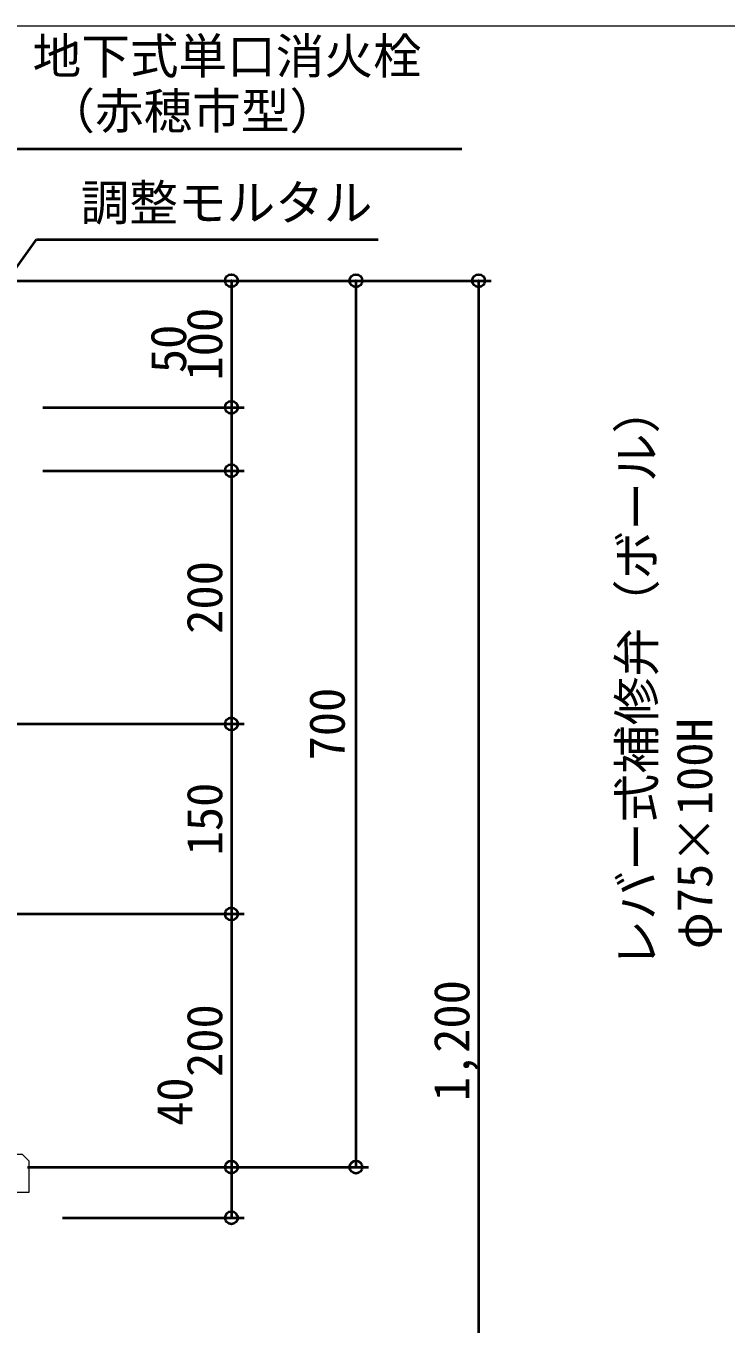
# Model space of a CAD drawing. Units: millimetres at full size, sheet at 1:20. Extents: x -5817 to 7940, y -3160 to 3160.
# Drawn here: x -428 to 125, y 172 to 1197 of the extents above; entities that cross this region are included whole.
import ezdxf
from ezdxf.enums import TextEntityAlignment as Align

# ---------------------------------------------------------------- set-up
doc = ezdxf.new("R2010")
doc.units = ezdxf.units.MM
doc.header["$LTSCALE"] = 20
doc.header["$PDMODE"] = 32
doc.header["$PDSIZE"] = 10
for name, color, linetype, lineweight in [('0-7_TEMP01', 3, 'Continuous', 18), ('0-9_躯体', 7, 'Continuous', 9), ('0-E_寸法', 1, 'Continuous', 40)]:
    doc.layers.add(name, color=color, linetype=linetype, lineweight=lineweight)
doc.styles.add('ＭＳ ゴシック', font='')
doc.styles.get('ＭＳ ゴシック').set_extended_font_data('MS Gothic')

msp = doc.modelspace()

# ---------------------------------------------------------------- linework, layer by layer
at = {"layer": '0-7_TEMP01'}
msp.add_line((-4162.05, 1197.32), (1537.95, 1197.32), dxfattribs=at)
at = {"layer": '0-9_躯体'}
for p, q in [((-425.25, 301.11), (-425.25, 276.11)), ((-425.25, 276.11), (-450.49, 276.11))]:
    msp.add_line(p, q, dxfattribs=at)
msp.add_lwpolyline([(-425.25, 301.11), (-430.25, 306.11), (-450.25, 306.11)], dxfattribs=at)
at = {"layer": '0-E_寸法'}
for p, q in [((-455.25, 1100.37), (-83.55, 1100.37)), ((-530.36, 872.93), (-419.41, 1028.69)), ((-419.41, 1028.69), (-149.63, 1028.69)), ((-486.25, 996.11), (-60.27, 996.11)), ((-486.25, 996.11), (-157.09, 996.11)), ((-486.25, 996.11), (-255.4, 996.11)), ((-265.4, 996.11), (-265.4, 896.11)), ((-167.09, 996.11), (-167.09, 296.11)), ((-70.27, 996.11), (-70.27, -203.89)), ((-414.25, 896.11), (-255.4, 896.11)), ((-414.25, 896.11), (-255.4, 896.11)), ((-265.4, 896.11), (-265.4, 846.11)), ((-414.25, 846.11), (-255.4, 846.11)), ((-414.25, 846.11), (-255.4, 846.11)), ((-265.4, 846.11), (-265.4, 646.11)), ((-474.99, 646.11), (-255.4, 646.11)), ((-474.99, 646.11), (-255.4, 646.11)), ((-265.4, 646.11), (-265.4, 496.11)), ((-474.99, 496.11), (-255.4, 496.11)), ((-474.99, 496.11), (-255.4, 496.11)), ((-265.4, 496.11), (-265.4, 296.11)), ((-426.49, 296.11), (-157.09, 296.11)), ((-426.49, 296.11), (-255.4, 296.11)), ((-426.49, 296.11), (-255.4, 296.11)), ((-265.4, 296.11), (-265.4, 256.11)), ((-398.84, 256.11), (-255.4, 256.11))]:
    msp.add_line(p, q, dxfattribs=at)
for p in [(-265.4, 996.11), (-167.09, 996.11), (-70.27, 996.11), (-265.4, 896.11), (-265.4, 846.11), (-265.4, 646.11), (-265.4, 496.11), (-265.4, 296.11), (-167.09, 296.11), (-265.4, 256.11)]:
    msp.add_point(p, dxfattribs=at)

# ---------------------------------------------------------------- texts
at = {"layer": '0-E_寸法', "style": 'ＭＳ ゴシック'}
for s, p in [('地下式単口消火栓', (-422.34, 1151.06)), ('（赤穂市型）', (-411.5, 1107.67)), ('調整モルタル', (-384.41, 1035.26))]:
    msp.add_text(s, height=28.15, dxfattribs=at).set_placement(p, align=Align.BOTTOM_LEFT)
for s, p in [('100', (-264.18, 917.31)), ('50', (-292.69, 923.15)), ('レバー式補修弁（ボール）', (77.12, 453.11)), ('200', (-264.18, 717.31)), ('700', (-167.45, 617.31)), ('φ75×100H', (122.68, 468.29)), ('150', (-264.18, 542.31)), ('1,200', (-69.05, 348.11)), ('200', (-264.18, 367.31)), ('40', (-287.78, 328.67))]:
    msp.add_text(s, height=28.15, rotation=90, dxfattribs=at).set_placement(p, align=Align.BOTTOM_LEFT)

doc.saveas('drawing.dxf')
